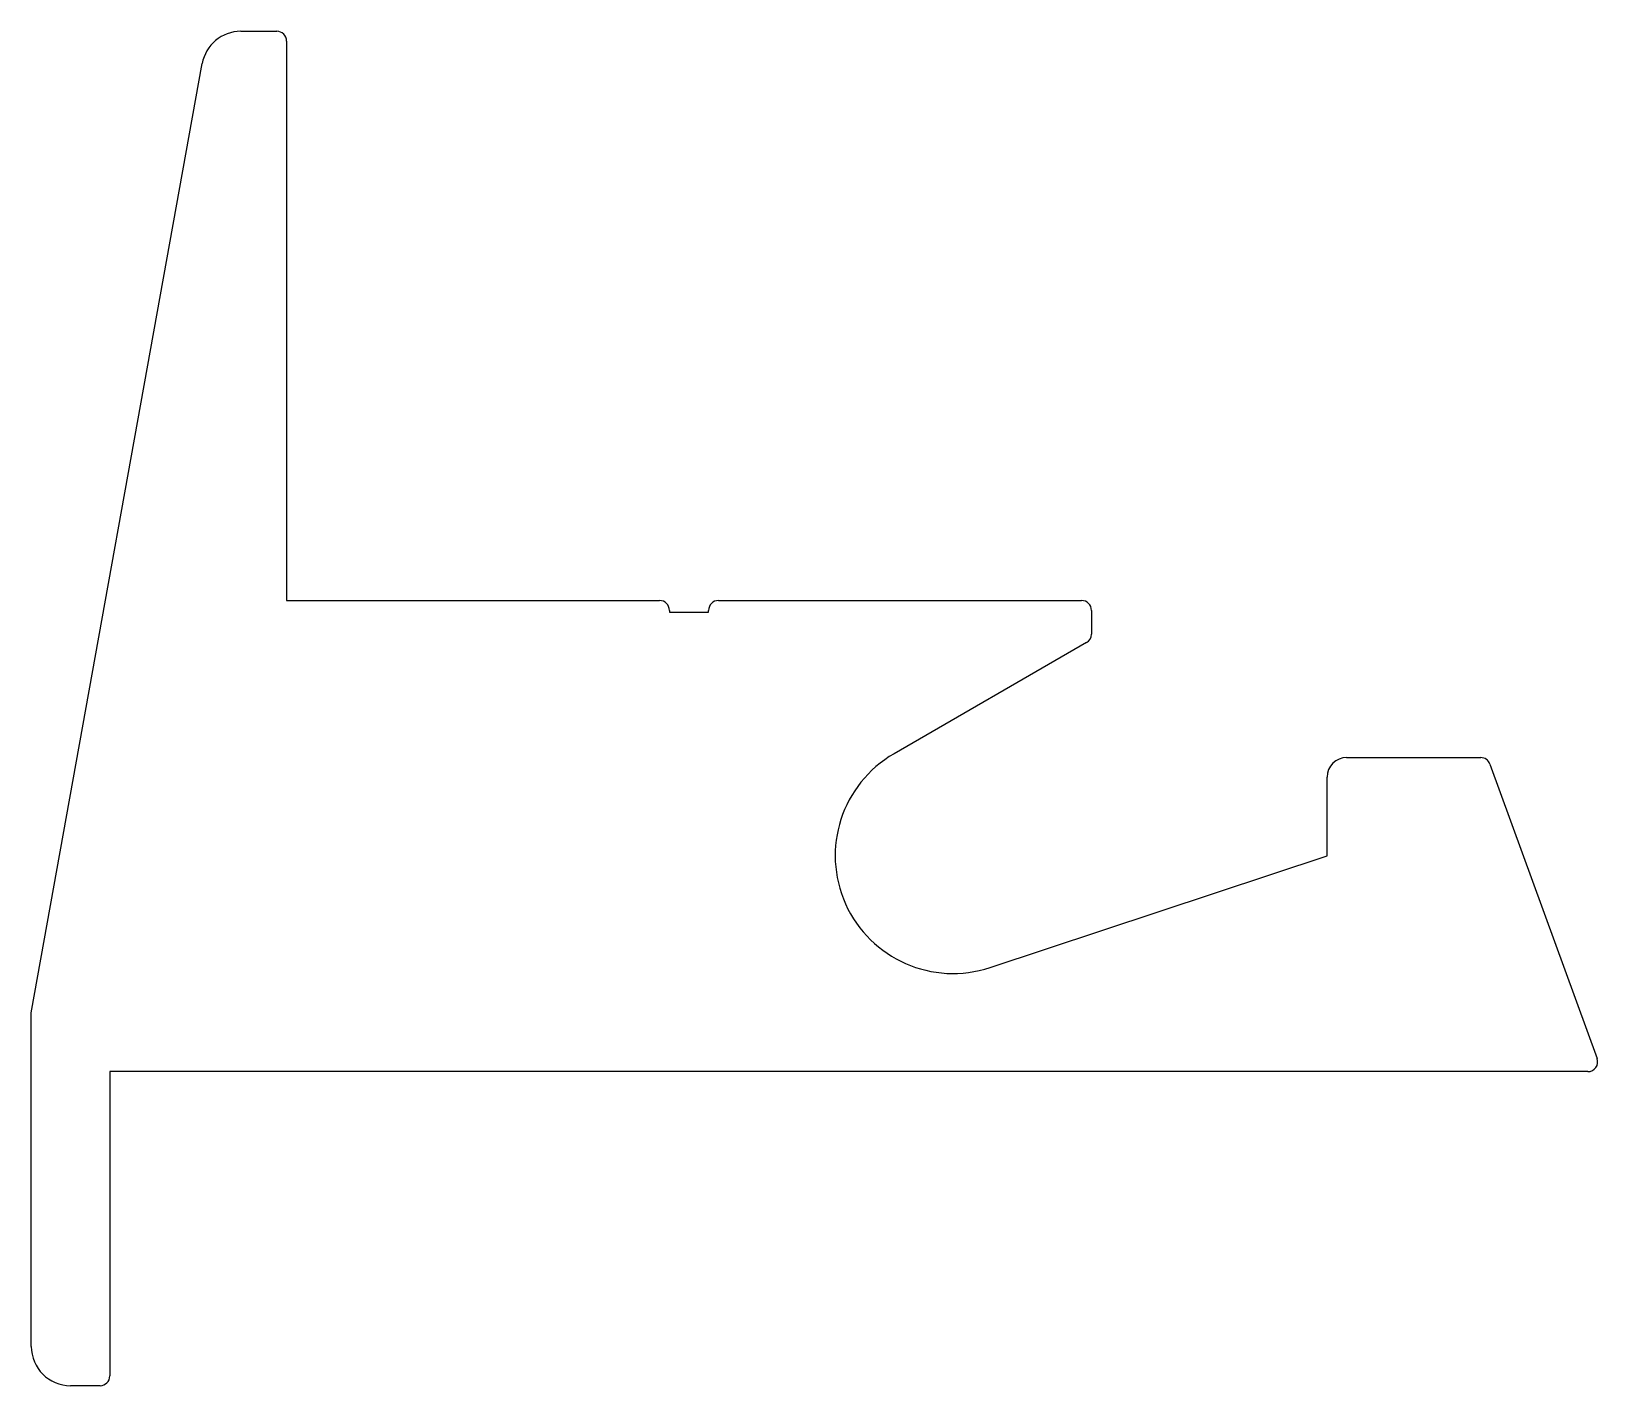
# Model space of a CAD drawing. Extents: x 1673.9 to 1713.8, y 2249.4 to 2283.9.
import ezdxf

# ---------------------------------------------------------------- set-up
doc = ezdxf.new("R2010")
doc.units = 0
doc.layers.get('0').update_dxf_attribs({"linetype": 'CONTINUOUS'})

msp = doc.modelspace()

# ---------------------------------------------------------------- linework, layer by layer
at = {"linetype": 'CONTINUOUS'}
for p, q in [((1679.221, 2283.912), (1680.135, 2283.912)), ((1680.385, 2283.662), (1680.385, 2269.412)), ((1673.885, 2258.912), (1678.237, 2283.089)), ((1680.385, 2269.412), (1689.885, 2269.412)), ((1690.135, 2269.162), (1690.135, 2269.112)), ((1691.135, 2269.112), (1691.135, 2269.162)), ((1691.385, 2269.412), (1700.635, 2269.412)), ((1700.885, 2269.162), (1700.885, 2268.556)), ((1690.135, 2269.112), (1691.135, 2269.112)), ((1700.76, 2268.34), (1695.859, 2265.51)), ((1707.385, 2265.412), (1710.799, 2265.412)), ((1711.034, 2265.247), (1713.763, 2257.747)), ((1706.885, 2262.912), (1706.885, 2264.912)), ((1698.304, 2260.064), (1706.885, 2262.912)), ((1673.885, 2250.412), (1673.885, 2258.912)), ((1675.885, 2257.412), (1675.885, 2249.662)), ((1713.528, 2257.412), (1675.885, 2257.412)), ((1675.635, 2249.412), (1674.885, 2249.412))]:
    msp.add_line(p, q, dxfattribs=at)
for centre, radius, start, end in [((1679.221, 2282.912), 1, 90.0105, 169.8065), ((1680.135, 2283.662), 0.25, 0, 90), ((1689.885, 2269.162), 0.25, 0, 90), ((1691.385, 2269.162), 0.25, 90, 180), ((1700.635, 2269.162), 0.25, 0, 90), ((1700.635, 2268.556), 0.25, 300.002, 0), ((1697.359, 2262.912), 3, 119.9999, 288.3558), ((1707.385, 2264.912), 0.5, 90, 180), ((1710.799, 2265.162), 0.25, 19.9952, 90), ((1713.528, 2257.662), 0.25, 270, 19.9952), ((1674.885, 2250.412), 1, 180, 270), ((1675.635, 2249.662), 0.25, 270, 0)]:
    msp.add_arc(centre, radius, start, end, dxfattribs=at)

doc.saveas('drawing.dxf')
